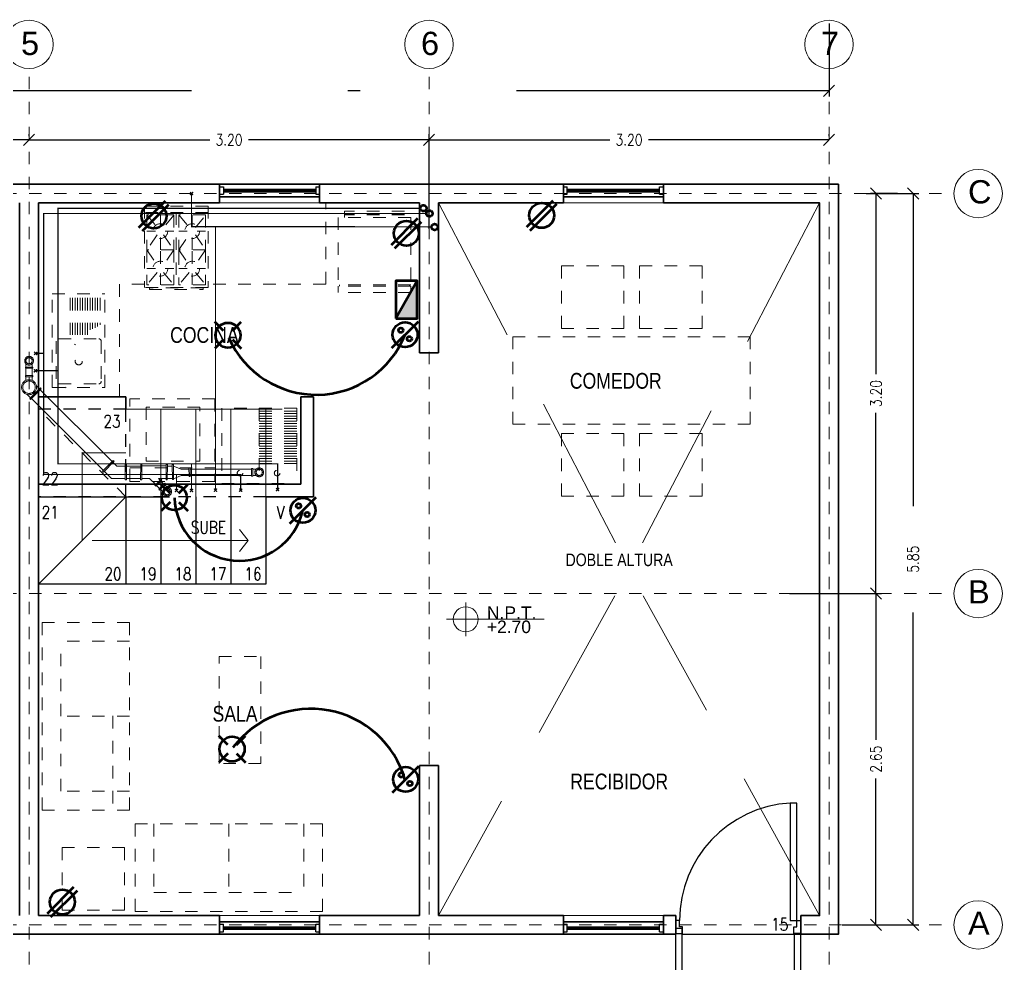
# Model space of a CAD drawing. Header units: metres. Extents: x -255 to -21, y -382 to -241.
# Drawn here: x -163.85 to -155.98, y -362.2 to -354.65 of the extents above; entities that cross this region are included whole.
import ezdxf
from ezdxf.enums import TextEntityAlignment as Align

# ---------------------------------------------------------------- set-up
doc = ezdxf.new("R2010")
doc.units = ezdxf.units.M
doc.header["$LTSCALE"] = 5
doc.header["$MEASUREMENT"] = 0
for name, pattern in [('CENTER2', [1.125, 0.75, -0.125, 0.125, -0.125]), ('DASHDOT', [1, 0.5, -0.25, 0, -0.25]), ('HIDDEN', [0.375, 0.25, -0.125])]:
    doc.linetypes.add(name, pattern=pattern)
doc.layers.get('0').update_dxf_attribs({"color": 30})
for name, color, linetype, lineweight in [('A-ANNO-DIMS', 3, 'Continuous', 18), ('A-ANNO-SYMB', 3, 'Continuous', 18), ('A-ANNO-TEXT', 3, 'Continuous', 18), ('A-DOOR-FULL', 4, 'Continuous', 25), ('A-EQPM-FIXD', 1, 'Continuous', 50), ('A-FLOR-LEVL', 7, 'Continuous', 35), ('A-FLOR-OVHD', 3, 'HIDDEN', 18), ('A-FLOR-STRS', 4, 'Continuous', 25), ('A-FURN', 8, 'Continuous', 18), ('A-GLAZ-FULL', 4, 'Continuous', 25), ('A-WALL-FULL', 7, 'Continuous', 35), ('A-WALL-FULL-EXTR', 7, 'Continuous', 35), ('A-WALL-FULL-INTR', 7, 'Continuous', 35)]:
    doc.layers.add(name, color=color, linetype=linetype, lineweight=lineweight)
doc.styles.add('E-ARIAL', font='arial.ttf')
doc.styles.add('E-ROMANS', font='romans.shx', dxfattribs={"width": 0.8})
doc.styles.get("Standard").update_dxf_attribs({"font": 'arial.ttf'})
doc.dimstyles.new('E-0050_TICK_18', dxfattribs={"dimscale": 0.001, "dimtxt": 90, "dimasz": 90, "dimexe": 45, "dimexo": 30, "dimgap": 45, "dimtad": 0, "dimzin": 0, "dimdsep": 46, "dimtxsty": 'E-ROMANS', "dimblk": 'OBLIQUE', "dimcen": 45, "dimclrd": 256, "dimclre": 256, "dimclrt": 256, "dimadec": 0, "dimazin": 0, "dimtfac": 1, "dimtmove": 1, "dimatfit": 3, "dimldrblk": 'OPEN90', "dimfxl": 1, "dimtfill": 1, "dimtolj": 1, "dimtzin": 0, "dimarcsym": 0})

# ---------------------------------------------------------------- blocks, each defined once
blk = doc.blocks.new('TAG-LEVEL-PL')
for p, q in [((0, -0.1359), (0, 0.1359)), ((-0.1545, 0), (0.6266, 0))]:
    blk.add_line(p, q)
blk.add_circle((0, 0), 0.1)
at = {"style": 'E-ARIAL'}
blk.add_attdef('REF', text='', height=0.1, dxfattribs=at).set_placement((0.1697, -0.0271), align=Align.BOTTOM_LEFT)
blk.add_attdef('NIVEL', text='', height=0.1, dxfattribs=at).set_placement((0.1688, -0.01), align=Align.TOP_LEFT)
blk = doc.blocks.new('DOOR-80')
for points in [[(-0.07, 0.89), (-0.07, 0.09), (-0.025, 0.09), (-0.025, 0.89), (-0.07, 0.89)], [(-0.825, 0.09), (-0.85, 0.09), (-0.85, 0), (-0.805, 0), (-0.805, 0.045), (-0.825, 0.045), (-0.825, 0.09)], [(-0.025, 0.09), (0, 0.09), (0, 0), (-0.045, 0), (-0.045, 0.045), (-0.025, 0.045), (-0.025, 0.09)]]:
    blk.add_lwpolyline(points)
at = {"linetype": 'HIDDEN'}
blk.add_arc((-0.0227, 0.0891), 0.8023, 93.38109, 179.93414, dxfattribs=at)
blk = doc.blocks.new('_Oblique')
at = {"color": 0, "linetype": 'ByBlock', "lineweight": -2}
blk.add_line((-0.5, -0.5), (0.5, 0.5), dxfattribs=at)
blk = doc.blocks.new('*D197')
at = {"layer": 'A-ANNO-DIMS', "linetype": 'DASHDOT', "lineweight": -2, "transparency": 16777216}
for p, q in [((-157.6863, -359.2386), (-156.9499, -359.2386)), ((-156.9949, -359.2386), (-156.9949, -360.4089)), ((-156.9949, -361.8886), (-156.9949, -360.7183)), ((-157.2656, -361.8886), (-156.9499, -361.8886))]:
    blk.add_line(p, q, dxfattribs=at)
at = {"layer": 'A-ANNO-DIMS', "linetype": 'DASHDOT', "lineweight": -2, "transparency": 16777216, "xscale": 0.09, "yscale": 0.09, "zscale": 0.09}
for p, rotation in [((-156.9949, -359.2386), 90), ((-156.9949, -361.8886), 270)]:
    blk.add_blockref('_Oblique', p, dxfattribs=dict(at, rotation=rotation))
at = {"layer": 'A-ANNO-DIMS', "linetype": 'DASHDOT', "transparency": 16777216, "insert": (-156.9949, -360.5636), "char_height": 0.09, "attachment_point": 5, "rotation": 90, "style": 'E-ROMANS', "bg_fill": 3, "box_fill_scale": 1.25, "bg_fill_color": 256, "bg_fill_true_color": 13158600, "bg_fill_transparency": 0}
blk.add_mtext('\\A1;2.65', dxfattribs=at)
blk = doc.blocks.new('_Open90')
at = {"color": 0, "linetype": 'ByBlock', "lineweight": -2}
for p, q in [((0, 0), (-1, 0)), ((-0.5, 0.5), (0, 0)), ((0, 0), (-0.5, -0.5))]:
    blk.add_line(p, q, dxfattribs=at)
blk = doc.blocks.new('*D77')
at = {"layer": 'A-ANNO-DIMS', "linetype": 'DASHDOT', "lineweight": -2, "transparency": 16777216}
for p, q in [((-160.5706, -356.3203), (-160.5706, -355.5639)), ((-157.3706, -355.5789), (-157.3706, -355.5639)), ((-160.5706, -355.6089), (-159.1253, -355.6089)), ((-157.3706, -355.6089), (-158.8159, -355.6089))]:
    blk.add_line(p, q, dxfattribs=at)
at = {"layer": 'A-ANNO-DIMS', "linetype": 'DASHDOT', "lineweight": -2, "transparency": 16777216, "xscale": 0.09, "yscale": 0.09, "zscale": 0.09, "rotation": 180}
blk.add_blockref('_Oblique', (-160.5706, -355.6089), dxfattribs=at)
at = {"layer": 'A-ANNO-DIMS', "linetype": 'DASHDOT', "lineweight": -2, "transparency": 16777216, "xscale": 0.09, "yscale": 0.09, "zscale": 0.09}
blk.add_blockref('_Oblique', (-157.3706, -355.6089), dxfattribs=at)
at = {"layer": 'A-ANNO-DIMS', "linetype": 'DASHDOT', "transparency": 16777216, "insert": (-158.9706, -355.6089), "char_height": 0.09, "attachment_point": 5, "style": 'E-ROMANS', "bg_fill": 3, "box_fill_scale": 1.25, "bg_fill_color": 256, "bg_fill_true_color": 13158600, "bg_fill_transparency": 0}
blk.add_mtext('\\A1;3.20', dxfattribs=at)
blk = doc.blocks.new('*D78')
at = {"layer": 'A-ANNO-DIMS', "linetype": 'DASHDOT', "lineweight": -2, "transparency": 16777216}
for p, q in [((-166.9706, -356.3203), (-166.9706, -355.5639)), ((-163.7706, -355.5789), (-163.7706, -355.5639)), ((-166.9706, -355.6089), (-165.5253, -355.6089)), ((-163.7706, -355.6089), (-165.2159, -355.6089))]:
    blk.add_line(p, q, dxfattribs=at)
at = {"layer": 'A-ANNO-DIMS', "linetype": 'DASHDOT', "lineweight": -2, "transparency": 16777216, "xscale": 0.09, "yscale": 0.09, "zscale": 0.09, "rotation": 180}
blk.add_blockref('_Oblique', (-166.9706, -355.6089), dxfattribs=at)
at = {"layer": 'A-ANNO-DIMS', "linetype": 'DASHDOT', "lineweight": -2, "transparency": 16777216, "xscale": 0.09, "yscale": 0.09, "zscale": 0.09}
blk.add_blockref('_Oblique', (-163.7706, -355.6089), dxfattribs=at)
at = {"layer": 'A-ANNO-DIMS', "linetype": 'DASHDOT', "transparency": 16777216, "insert": (-165.3706, -355.6089), "char_height": 0.09, "attachment_point": 5, "style": 'E-ROMANS', "bg_fill": 3, "box_fill_scale": 1.25, "bg_fill_color": 256, "bg_fill_true_color": 13158600, "bg_fill_transparency": 0}
blk.add_mtext('\\A1;3.20', dxfattribs=at)
blk = doc.blocks.new('*D117')
at = {"layer": 'A-ANNO-DIMS', "linetype": 'DASHDOT', "lineweight": -2, "transparency": 16777216}
for p, q in [((-157.073, -356.0386), (-156.653, -356.0386)), ((-156.698, -356.0386), (-156.698, -358.8089)), ((-156.698, -361.8886), (-156.698, -359.1183)), ((-157.073, -361.8886), (-156.653, -361.8886))]:
    blk.add_line(p, q, dxfattribs=at)
at = {"layer": 'A-ANNO-DIMS', "linetype": 'DASHDOT', "lineweight": -2, "transparency": 16777216, "xscale": 0.09, "yscale": 0.09, "zscale": 0.09}
for p, rotation in [((-156.698, -356.0386), 90), ((-156.698, -361.8886), 270)]:
    blk.add_blockref('_Oblique', p, dxfattribs=dict(at, rotation=rotation))
at = {"layer": 'A-ANNO-DIMS', "linetype": 'DASHDOT', "transparency": 16777216, "insert": (-156.698, -358.9636), "char_height": 0.09, "attachment_point": 5, "rotation": 90, "style": 'E-ROMANS', "bg_fill": 3, "box_fill_scale": 1.25, "bg_fill_color": 256, "bg_fill_true_color": 13158600, "bg_fill_transparency": 0}
blk.add_mtext('\\A1;5.85', dxfattribs=at)
blk = doc.blocks.new('*D118')
at = {"layer": 'A-ANNO-DIMS', "lineweight": -2, "transparency": 16777216}
for p, q in [((-156.8213, -356.0386), (-157.0399, -356.0386)), ((-156.9949, -356.0386), (-156.9949, -357.4839)), ((-156.9949, -359.2386), (-156.9949, -357.7933)), ((-157.6863, -359.2386), (-156.9499, -359.2386))]:
    blk.add_line(p, q, dxfattribs=at)
at = {"layer": 'A-ANNO-DIMS', "lineweight": -2, "transparency": 16777216, "xscale": 0.09, "yscale": 0.09, "zscale": 0.09}
for p, rotation in [((-156.9949, -356.0386), 90), ((-156.9949, -359.2386), 270)]:
    blk.add_blockref('_Oblique', p, dxfattribs=dict(at, rotation=rotation))
at = {"layer": 'A-ANNO-DIMS', "transparency": 16777216, "insert": (-156.9949, -357.6386), "char_height": 0.09, "attachment_point": 5, "rotation": 90, "style": 'E-ROMANS', "bg_fill": 3, "box_fill_scale": 1.25, "bg_fill_color": 256, "bg_fill_true_color": 13158600, "bg_fill_transparency": 0}
blk.add_mtext('\\A1;3.20', dxfattribs=at)
blk = doc.blocks.new('*D119')
at = {"layer": 'A-ANNO-DIMS', "linetype": 'DASHDOT', "lineweight": -2, "transparency": 16777216}
for p, q in [((-176.5706, -354.6774), (-176.5706, -355.2608)), ((-157.3706, -354.6774), (-157.3706, -355.2608)), ((-176.5706, -355.2158), (-167.1545, -355.2158)), ((-157.3706, -355.2158), (-166.7868, -355.2158))]:
    blk.add_line(p, q, dxfattribs=at)
at = {"layer": 'A-ANNO-DIMS', "linetype": 'DASHDOT', "lineweight": -2, "transparency": 16777216, "xscale": 0.09, "yscale": 0.09, "zscale": 0.09, "rotation": 180}
blk.add_blockref('_Oblique', (-176.5706, -355.2158), dxfattribs=at)
at = {"layer": 'A-ANNO-DIMS', "linetype": 'DASHDOT', "lineweight": -2, "transparency": 16777216, "xscale": 0.09, "yscale": 0.09, "zscale": 0.09}
blk.add_blockref('_Oblique', (-157.3706, -355.2158), dxfattribs=at)
at = {"layer": 'A-ANNO-DIMS', "linetype": 'DASHDOT', "transparency": 16777216, "insert": (-166.9706, -355.2158), "char_height": 0.09, "attachment_point": 5, "style": 'E-ROMANS', "bg_fill": 3, "box_fill_scale": 1.25, "bg_fill_color": 256, "bg_fill_true_color": 13158600, "bg_fill_transparency": 0}
blk.add_mtext('\\A1;19.20', dxfattribs=at)
blk = doc.blocks.new('*D120')
at = {"layer": 'A-ANNO-DIMS', "lineweight": -2, "transparency": 16777216}
for p, q in [((-160.5706, -355.5789), (-160.5706, -355.5639)), ((-157.3706, -355.5789), (-157.3706, -355.5639)), ((-160.5706, -355.6089), (-159.1253, -355.6089)), ((-157.3706, -355.6089), (-158.8159, -355.6089))]:
    blk.add_line(p, q, dxfattribs=at)
at = {"layer": 'A-ANNO-DIMS', "lineweight": -2, "transparency": 16777216, "xscale": 0.09, "yscale": 0.09, "zscale": 0.09, "rotation": 180}
blk.add_blockref('_Oblique', (-160.5706, -355.6089), dxfattribs=at)
at = {"layer": 'A-ANNO-DIMS', "lineweight": -2, "transparency": 16777216, "xscale": 0.09, "yscale": 0.09, "zscale": 0.09}
blk.add_blockref('_Oblique', (-157.3706, -355.6089), dxfattribs=at)
at = {"layer": 'A-ANNO-DIMS', "transparency": 16777216, "insert": (-158.9706, -355.6089), "char_height": 0.09, "attachment_point": 5, "style": 'E-ROMANS', "bg_fill": 3, "box_fill_scale": 1.25, "bg_fill_color": 256, "bg_fill_true_color": 13158600, "bg_fill_transparency": 0}
blk.add_mtext('\\A1;3.20', dxfattribs=at)
blk = doc.blocks.new('*D121')
at = {"layer": 'A-ANNO-DIMS', "linetype": 'DASHDOT', "lineweight": -2, "transparency": 16777216}
for p, q in [((-163.7706, -355.5789), (-163.7706, -355.5639)), ((-160.5706, -355.5789), (-160.5706, -355.5639)), ((-163.7706, -355.6089), (-162.3253, -355.6089)), ((-160.5706, -355.6089), (-162.0159, -355.6089))]:
    blk.add_line(p, q, dxfattribs=at)
at = {"layer": 'A-ANNO-DIMS', "linetype": 'DASHDOT', "lineweight": -2, "transparency": 16777216, "xscale": 0.09, "yscale": 0.09, "zscale": 0.09, "rotation": 180}
blk.add_blockref('_Oblique', (-163.7706, -355.6089), dxfattribs=at)
at = {"layer": 'A-ANNO-DIMS', "linetype": 'DASHDOT', "lineweight": -2, "transparency": 16777216, "xscale": 0.09, "yscale": 0.09, "zscale": 0.09}
blk.add_blockref('_Oblique', (-160.5706, -355.6089), dxfattribs=at)
at = {"layer": 'A-ANNO-DIMS', "linetype": 'DASHDOT', "transparency": 16777216, "insert": (-162.1706, -355.6089), "char_height": 0.09, "attachment_point": 5, "style": 'E-ROMANS', "bg_fill": 3, "box_fill_scale": 1.25, "bg_fill_color": 256, "bg_fill_true_color": 13158600, "bg_fill_transparency": 0}
blk.add_mtext('\\A1;3.20', dxfattribs=at)
blk = doc.blocks.new('*D122')
at = {"layer": 'A-ANNO-DIMS', "lineweight": -2, "transparency": 16777216}
for p, q in [((-166.9706, -355.5789), (-166.9706, -355.5639)), ((-163.7706, -355.5789), (-163.7706, -355.5639)), ((-166.9706, -355.6089), (-165.5253, -355.6089)), ((-163.7706, -355.6089), (-165.2159, -355.6089))]:
    blk.add_line(p, q, dxfattribs=at)
at = {"layer": 'A-ANNO-DIMS', "lineweight": -2, "transparency": 16777216, "xscale": 0.09, "yscale": 0.09, "zscale": 0.09, "rotation": 180}
blk.add_blockref('_Oblique', (-166.9706, -355.6089), dxfattribs=at)
at = {"layer": 'A-ANNO-DIMS', "lineweight": -2, "transparency": 16777216, "xscale": 0.09, "yscale": 0.09, "zscale": 0.09}
blk.add_blockref('_Oblique', (-163.7706, -355.6089), dxfattribs=at)
at = {"layer": 'A-ANNO-DIMS', "transparency": 16777216, "insert": (-165.3706, -355.6089), "char_height": 0.09, "attachment_point": 5, "style": 'E-ROMANS', "bg_fill": 3, "box_fill_scale": 1.25, "bg_fill_color": 256, "bg_fill_true_color": 13158600, "bg_fill_transparency": 0}
blk.add_mtext('\\A1;3.20', dxfattribs=at)

msp = doc.modelspace()

# ---------------------------------------------------------------- hatches: boundary and pattern name
at = {"layer": 'A-EQPM-FIXD'}
msp.add_hatch(color=256, dxfattribs=at).paths.add_polyline_path([(-160.8355, -357.0392), (-160.6664, -357.0392), (-160.6664, -356.7355)])

# ---------------------------------------------------------------- linework, layer by layer
at = {"layer": 'A-ANNO-DIMS'}
for centre in [(-163.7706, -354.8451), (-160.5706, -354.8451), (-157.3706, -354.8451), (-156.1774, -356.0386), (-156.1774, -359.2386), (-156.1774, -361.8886)]:
    msp.add_circle(centre, 0.1935, dxfattribs=at)
at = {"layer": 'A-EQPM-FIXD'}
for p, q in [((-162.8916, -356.3094), (-162.6794, -356.0972)), ((-162.8633, -356.3376), (-162.6512, -356.1255)), ((-159.789, -356.3057), (-159.5769, -356.0935)), ((-159.7608, -356.3339), (-159.5486, -356.1218)), ((-160.8718, -356.448), (-160.6597, -356.2359)), ((-160.6664, -356.7355), (-160.8355, -357.0392)), ((-162.2145, -357.1364), (-162.2852, -357.0657)), ((-162.1438, -357.1364), (-162.0731, -357.0657)), ((-160.8676, -357.2735), (-160.6555, -357.0614)), ((-162.2145, -357.2071), (-162.2852, -357.2778)), ((-162.1438, -357.2071), (-162.073, -357.2778)), ((-162.6428, -358.4357), (-162.7135, -358.365)), ((-162.5721, -358.4357), (-162.5014, -358.365)), ((-161.6853, -358.679), (-161.4731, -358.4669)), ((-162.6428, -358.5064), (-162.7135, -358.5771)), ((-162.5721, -358.5064), (-162.5014, -358.5771)), ((-162.1813, -360.4471), (-162.252, -360.3764)), ((-162.1106, -360.4471), (-162.0399, -360.3764)), ((-162.1813, -360.5178), (-162.252, -360.5885)), ((-162.1106, -360.5178), (-162.0398, -360.5885)), ((-160.8637, -360.8307), (-160.6516, -360.6185)), ((-163.6237, -361.7966), (-163.4116, -361.5845)), ((-163.5954, -361.8249), (-163.3833, -361.6127))]:
    msp.add_line(p, q, dxfattribs=at)
at = {"layer": 'A-EQPM-FIXD', "linetype": 'DASHDOT', "const_width": 0.01}
for points in [[(-162.458, -356.0267), (-162.483, -356.0509)], [(-162.4826, -356.0263), (-162.4584, -356.0513)], [(-160.5501, -356.305), (-162.4707, -356.3028), (-162.4707, -356.0386)], [(-160.5917, -356.1979), (-163.6529, -356.1979), (-163.6529, -358.2855), (-162.0772, -358.2855), (-162.0772, -358.411)], [(-160.6401, -356.156), (-163.5398, -356.156), (-163.5398, -358.2003), (-161.7824, -358.2003), (-161.7824, -358.4066)], [(-162.2786, -356.3028), (-162.2786, -358.4144)], [(-163.6513, -357.3173), (-163.7178, -357.3173)], [(-163.7178, -357.4542), (-163.5378, -357.4542)], [(-162.4711, -358.4138), (-162.4711, -358.2003)], [(-162.5906, -358.4138), (-162.5906, -358.2855)], [(-162.4586, -358.4017), (-162.4836, -358.4259)], [(-162.4832, -358.4013), (-162.459, -358.4263)], [(-162.2659, -358.3989), (-162.291, -358.4231)], [(-162.2905, -358.3985), (-162.2664, -358.4235)], [(-161.7699, -358.3945), (-161.7949, -358.4187)], [(-161.7945, -358.3941), (-161.7703, -358.4191)]]:
    msp.add_lwpolyline(points, dxfattribs=at)
at = {"layer": 'A-EQPM-FIXD'}
msp.add_lwpolyline([(-160.8355, -357.0392), (-160.6664, -357.0392), (-160.6664, -356.7355), (-160.8355, -356.7355)], close=True, dxfattribs=at)
at = {"layer": 'A-EQPM-FIXD', "const_width": 0.01}
for points in [[(-163.7053, -357.3053), (-163.7303, -357.3294)], [(-163.7299, -357.3048), (-163.7057, -357.3299)], [(-163.7071, -357.4439), (-163.7322, -357.4681)], [(-163.7317, -357.4435), (-163.7076, -357.4685)], [(-162.5781, -358.4017), (-162.6031, -358.4259)], [(-162.6027, -358.4013), (-162.5785, -358.4263)], [(-162.0647, -358.3989), (-162.0897, -358.4231)], [(-162.0893, -358.3985), (-162.0651, -358.4235)]]:
    msp.add_lwpolyline(points, dxfattribs=at)
at = {"layer": 'A-EQPM-FIXD'}
for centre, radius in [((-162.7714, -356.2174), 0.1), ((-159.6688, -356.2137), 0.1), ((-162.1791, -357.1717), 0.1), ((-160.7616, -357.1675), 0.1), ((-160.7962, -357.1316), 0.0185), ((-160.7275, -357.2002), 0.0185), ((-162.6075, -358.471), 0.1), ((-161.5792, -358.573), 0.1), ((-161.6138, -358.5371), 0.0185), ((-161.5452, -358.6057), 0.0185), ((-162.1459, -360.4824), 0.1), ((-160.7577, -360.7246), 0.1), ((-160.7923, -360.6887), 0.0185), ((-160.7237, -360.7573), 0.0185), ((-163.5035, -361.7047), 0.1)]:
    msp.add_circle(centre, radius, dxfattribs=at)
at = {"layer": 'A-EQPM-FIXD', "linetype": 'DASHDOT'}
for centre in [(-160.6156, -356.156), (-160.5671, -356.1979), (-160.5256, -356.3063)]:
    msp.add_circle(centre, 0.0245, dxfattribs=at)
for centre, radius, start, end in [((-161.4722, -356.8825), 0.7653, 203.86881, 338.2127), ((-162.0867, -358.4548), 0.5211, 181.79114, 346.88792), ((-161.5153, -360.9428), 0.7835, 16.15734, 142.75054)]:
    msp.add_arc(centre, radius, start, end, dxfattribs=at)
at = {"layer": 'A-FLOR-LEVL'}
for p, q in [((-161.4456, -355.9636), (-162.2456, -355.9636)), ((-159.4956, -355.9636), (-159.4956, -356.0636)), ((-159.4956, -355.9636), (-158.6956, -355.9636)), ((-161.4456, -356.0636), (-162.2456, -356.0636)), ((-159.4956, -356.0636), (-158.6956, -356.0636)), ((-161.4456, -361.8636), (-162.2456, -361.8636)), ((-159.4956, -361.8636), (-158.6956, -361.8636)), ((-159.4956, -361.8636), (-159.4956, -361.9636)), ((-161.4456, -361.9636), (-162.2456, -361.9636)), ((-159.4956, -361.9636), (-158.6956, -361.9636))]:
    msp.add_line(p, q, dxfattribs=at)
at = {"layer": 'A-FLOR-OVHD'}
for p, q in [((-162.2456, -356.1136), (-161.4456, -356.1136)), ((-159.4956, -356.1136), (-158.6956, -356.1136)), ((-162.9956, -357.7636), (-161.5956, -357.7636)), ((-162.7156, -358.4636), (-162.7156, -357.7636)), ((-162.4356, -358.4636), (-162.4356, -357.7636)), ((-162.1556, -358.4636), (-162.1556, -357.7636)), ((-161.8756, -358.4636), (-161.8756, -357.7636)), ((-163.3456, -358.1136), (-162.9956, -358.1136)), ((-163.3456, -358.8136), (-163.3456, -358.1136)), ((-162.0165, -358.8136), (-162.0865, -358.7261)), ((-162.0165, -358.8136), (-163.3456, -358.8136)), ((-162.0165, -358.8136), (-162.0865, -358.9011)), ((-159.0841, -359.2562), (-160.4956, -361.8136)), ((-162.2456, -361.8136), (-161.4456, -361.8136)), ((-159.4956, -361.8136), (-158.6956, -361.8136))]:
    msp.add_line(p, q, dxfattribs=at)
at = {"layer": 'A-FLOR-STRS', "linetype": 'HIDDEN', "ltscale": 0.001}
for p, q in [((-162.9956, -358.4636), (-163.6956, -357.7636)), ((-162.9956, -357.7636), (-163.6956, -357.7636)), ((-162.9956, -358.4636), (-162.9956, -357.7636)), ((-161.8756, -358.4636), (-163.6956, -358.4636))]:
    msp.add_line(p, q, dxfattribs=at)
at = {"layer": 'A-FLOR-STRS', "linetype": 'DASHDOT', "ltscale": 15}
msp.add_line((-162.9956, -358.4636), (-163.6956, -359.1636), dxfattribs=at)
at = {"layer": 'A-FLOR-STRS'}
for p, q in [((-163.6956, -358.4636), (-162.6471, -358.4636)), ((-162.9956, -358.4636), (-162.9956, -359.1636)), ((-162.7156, -358.4636), (-162.7156, -359.1636)), ((-162.4356, -358.4636), (-162.4356, -359.1636)), ((-162.1556, -358.4636), (-162.1556, -359.1636)), ((-161.8756, -358.4636), (-161.8756, -359.1636)), ((-161.8756, -359.1636), (-163.6956, -359.1636)), ((-158.5956, -361.9136), (-158.5456, -361.9136)), ((-158.5956, -366.7236), (-158.5956, -361.9136)), ((-158.5456, -366.7236), (-158.5456, -361.9136))]:
    msp.add_line(p, q, dxfattribs=at)
at = {"layer": 'A-FURN', "linetype": 'HIDDEN', "ltscale": 0.001}
for p, q in [((-161.3963, -356.7636), (-161.3963, -356.1136)), ((-162.3375, -356.1389), (-162.8475, -356.1389)), ((-162.8475, -356.1389), (-162.8475, -356.7889)), ((-162.3375, -356.1889), (-162.8475, -356.1889)), ((-162.8275, -356.2089), (-162.8275, -356.4889)), ((-162.6125, -356.2089), (-162.8275, -356.2089)), ((-162.8275, -356.2089), (-162.7455, -356.3089)), ((-162.72, -356.2996), (-162.72, -356.2089)), ((-162.6125, -356.2125), (-162.6945, -356.3089)), ((-162.6125, -356.2089), (-162.6125, -356.4889)), ((-162.5925, -356.1889), (-162.5925, -356.7889)), ((-162.3575, -356.2089), (-162.5725, -356.2089)), ((-162.5725, -356.2089), (-162.5725, -356.5125)), ((-162.5725, -356.2089), (-162.4905, -356.3089)), ((-162.465, -356.2996), (-162.465, -356.2089)), ((-162.4395, -356.3089), (-162.3575, -356.2089)), ((-162.3575, -356.2089), (-162.3575, -356.4889)), ((-162.3375, -356.1389), (-162.3375, -356.7889)), ((-161.2473, -356.1795), (-161.2473, -356.2295)), ((-160.7673, -356.1795), (-161.2473, -356.1795)), ((-160.7673, -356.1995), (-161.2473, -356.1995)), ((-160.7673, -356.2095), (-161.2473, -356.2095)), ((-160.7173, -356.2295), (-161.2973, -356.2295)), ((-161.2973, -356.2295), (-161.2973, -356.7695)), ((-160.7173, -356.2295), (-160.7173, -356.7695)), ((-162.8275, -356.3389), (-162.7594, -356.3389)), ((-162.7455, -356.3689), (-162.8275, -356.4889)), ((-162.6945, -356.3689), (-162.6125, -356.4889)), ((-162.6806, -356.3389), (-162.6125, -356.3389)), ((-162.5725, -356.3389), (-162.5044, -356.3389)), ((-162.5725, -356.4889), (-162.4905, -356.3689)), ((-162.4395, -356.3689), (-162.3575, -356.4889)), ((-162.4256, -356.3389), (-162.3575, -356.3389)), ((-162.72, -356.4889), (-162.72, -356.3783)), ((-162.465, -356.4889), (-162.465, -356.3783)), ((-162.6125, -356.4889), (-162.8275, -356.4889)), ((-162.8275, -356.4889), (-162.8275, -356.7689)), ((-162.8275, -356.4889), (-162.7455, -356.6089)), ((-162.72, -356.5996), (-162.72, -356.4889)), ((-162.6125, -356.4889), (-162.6945, -356.6089)), ((-162.6125, -356.4889), (-162.6125, -356.7689)), ((-162.3575, -356.4889), (-162.5725, -356.4889)), ((-162.5725, -356.4889), (-162.4905, -356.6089)), ((-162.5725, -356.5089), (-162.5725, -356.7689)), ((-162.465, -356.5996), (-162.465, -356.4889)), ((-162.3575, -356.4889), (-162.4395, -356.6089)), ((-162.3575, -356.4889), (-162.3575, -356.7689)), ((-162.8275, -356.6389), (-162.7594, -356.6389)), ((-162.7455, -356.6689), (-162.8275, -356.7689)), ((-162.72, -356.7689), (-162.72, -356.6783)), ((-162.6945, -356.6689), (-162.6125, -356.7689)), ((-162.6806, -356.6389), (-162.6125, -356.6389)), ((-162.5725, -356.6389), (-162.5044, -356.6389)), ((-162.4905, -356.6689), (-162.5725, -356.7689)), ((-162.465, -356.7689), (-162.465, -356.6783)), ((-162.4395, -356.6689), (-162.3575, -356.7689)), ((-162.4256, -356.6389), (-162.3575, -356.6389)), ((-159.0108, -356.6167), (-159.5108, -356.6167)), ((-159.5108, -356.6167), (-159.5108, -357.1167)), ((-159.0108, -357.1167), (-159.0108, -356.6167)), ((-158.8866, -356.6167), (-158.8866, -357.1167)), ((-158.3866, -356.6167), (-158.8866, -356.6167)), ((-158.3866, -357.1167), (-158.3866, -356.6167)), ((-162.8475, -356.7636), (-163.0456, -356.7636)), ((-163.0456, -357.6636), (-163.0456, -356.7636)), ((-161.3963, -356.7636), (-162.3375, -356.7636)), ((-163.5843, -356.8395), (-163.1643, -356.8395)), ((-163.5843, -357.5895), (-163.5843, -356.8395)), ((-163.1643, -357.5895), (-163.1643, -356.8395)), ((-162.3375, -356.7889), (-162.8475, -356.7889)), ((-162.6125, -356.7689), (-162.8275, -356.7689)), ((-162.3575, -356.7689), (-162.5725, -356.7689)), ((-160.7173, -356.7695), (-161.2973, -356.7695)), ((-161.2973, -356.7795), (-161.2973, -356.8295)), ((-160.7173, -356.7795), (-161.2973, -356.7795)), ((-160.7173, -356.8295), (-161.2973, -356.8295)), ((-161.2873, -356.7695), (-161.2873, -356.7795)), ((-160.7273, -356.7695), (-160.7273, -356.7795)), ((-160.7173, -356.7795), (-160.7173, -356.8295)), ((-163.4415, -356.8734), (-163.4415, -357.1692)), ((-163.4215, -356.8734), (-163.4215, -357.1692)), ((-163.4015, -356.8734), (-163.4015, -357.1692)), ((-163.3815, -356.8734), (-163.3815, -357.1692)), ((-163.3615, -356.8734), (-163.3615, -357.1692)), ((-163.3415, -356.8734), (-163.3415, -357.1692)), ((-163.3215, -356.8734), (-163.3215, -357.1692)), ((-163.3015, -356.8734), (-163.3015, -357.1692)), ((-163.2815, -356.8734), (-163.2815, -357.1295)), ((-163.2615, -356.8734), (-163.2615, -357.1218)), ((-163.2415, -356.8734), (-163.2415, -357.1123)), ((-163.2215, -356.8734), (-163.2215, -357.1009)), ((-163.2015, -356.8734), (-163.2015, -357.0875)), ((-159.5108, -357.1167), (-159.0108, -357.1167)), ((-158.8866, -357.1167), (-158.3866, -357.1167)), ((-163.5529, -357.2204), (-163.5529, -357.5404)), ((-163.5329, -357.2004), (-163.2129, -357.2004)), ((-163.1929, -357.2204), (-163.1929, -357.5404)), ((-159.9007, -357.1842), (-159.9007, -357.8842)), ((-158.0007, -357.1842), (-159.9007, -357.1842)), ((-158.0007, -357.8842), (-158.0007, -357.1842)), ((-163.5843, -357.5895), (-163.1643, -357.5895)), ((-163.5329, -357.5604), (-163.2129, -357.5604)), ((-162.9646, -358.3413), (-162.9646, -357.6813)), ((-162.2846, -357.6813), (-162.9646, -357.6813)), ((-162.2846, -357.6813), (-162.2846, -358.3427)), ((-161.6287, -357.7564), (-162.2287, -357.7564)), ((-162.2287, -357.7564), (-162.2287, -358.3564)), ((-161.9287, -357.7564), (-161.9287, -358.3564)), ((-161.9287, -357.7787), (-161.6287, -357.7787)), ((-161.6287, -357.7564), (-161.6287, -358.3564)), ((-161.9287, -357.7987), (-161.6287, -357.7987)), ((-161.9287, -357.8187), (-161.6287, -357.8187)), ((-161.9287, -357.8387), (-161.6287, -357.8387)), ((-161.9287, -357.8587), (-161.6287, -357.8587)), ((-161.9287, -357.8787), (-161.6287, -357.8787)), ((-161.9287, -357.8987), (-161.6287, -357.8987)), ((-161.9287, -357.9187), (-161.6256, -357.9187)), ((-161.9287, -357.9387), (-161.6287, -357.9387)), ((-159.9007, -357.8842), (-158.0007, -357.8842)), ((-161.9287, -357.9587), (-161.6287, -357.9587)), ((-161.9287, -357.9787), (-161.6287, -357.9787)), ((-161.9287, -357.9987), (-161.6287, -357.9987)), ((-161.9287, -358.0187), (-161.6287, -358.0187)), ((-159.5108, -357.9581), (-159.0108, -357.9581)), ((-159.5108, -358.4581), (-159.5108, -357.9581)), ((-159.0108, -357.9581), (-159.0108, -358.4581)), ((-158.8866, -358.4581), (-158.8866, -357.9581)), ((-158.8866, -357.9581), (-158.3866, -357.9581)), ((-158.3866, -357.9581), (-158.3866, -358.4581)), ((-161.9287, -358.0387), (-161.6287, -358.0387)), ((-161.9287, -358.0587), (-161.6287, -358.0587)), ((-161.9287, -358.0787), (-161.6287, -358.0787)), ((-161.9287, -358.0987), (-161.6287, -358.0987)), ((-161.9287, -358.1187), (-161.6287, -358.1187)), ((-161.9287, -358.1387), (-161.6287, -358.1387)), ((-161.9287, -358.1587), (-161.6287, -358.1587)), ((-161.9287, -358.1787), (-161.6287, -358.1787)), ((-162.9646, -358.2327), (-162.2846, -358.2327)), ((-161.9287, -358.1987), (-161.6287, -358.1987)), ((-162.2846, -358.3427), (-162.9646, -358.3413)), ((-162.2287, -358.3564), (-161.6287, -358.3564)), ((-159.0108, -358.4581), (-159.5108, -358.4581)), ((-158.3866, -358.4581), (-158.8866, -358.4581)), ((-163.6668, -360.9696), (-163.6668, -359.4696)), ((-162.9668, -359.4696), (-163.6668, -359.4696)), ((-162.9668, -360.9696), (-162.9668, -359.4696)), ((-162.9668, -359.4696), (-162.9668, -360.9696)), ((-162.9668, -359.6196), (-163.5168, -359.6196)), ((-163.5168, -360.8196), (-163.5168, -359.6196)), ((-162.9668, -360.2196), (-163.5168, -360.2196)), ((-163.0989, -360.2174), (-163.0989, -360.9174)), ((-162.9668, -360.8196), (-163.5168, -360.8196)), ((-162.9668, -360.9696), (-163.6668, -360.9696)), ((-162.9221, -361.0802), (-161.4221, -361.0802)), ((-161.4221, -361.0802), (-162.9221, -361.0802)), ((-162.9221, -361.0802), (-162.9221, -361.7802)), ((-162.7721, -361.0802), (-162.7721, -361.6302)), ((-162.1721, -361.0802), (-162.1721, -361.6302)), ((-161.5721, -361.0802), (-161.5721, -361.6302)), ((-161.4221, -361.0802), (-161.4221, -361.7802)), ((-163.0061, -361.2699), (-163.5061, -361.2699)), ((-163.5061, -361.2699), (-163.5061, -361.7699)), ((-163.0061, -361.7699), (-163.0061, -361.2699)), ((-162.7721, -361.6302), (-161.5721, -361.6302)), ((-163.5061, -361.7699), (-163.0061, -361.7699)), ((-162.9221, -361.7802), (-161.4221, -361.7802))]:
    msp.add_line(p, q, dxfattribs=at)
at = {"layer": 'A-FURN', "linetype": 'DASHDOT'}
for p, q in [((-163.3991, -357.2494), (-163.4061, -357.2423)), ((-163.7999, -357.4362), (-163.7999, -357.4262)), ((-163.7999, -357.4262), (-163.7399, -357.4264)), ((-163.7399, -357.4364), (-163.7999, -357.4362)), ((-163.7952, -357.4362), (-163.7955, -357.5327)), ((-163.7951, -357.4008), (-163.7952, -357.4262)), ((-163.7452, -357.4364), (-163.7455, -357.5328)), ((-163.7451, -357.4001), (-163.7452, -357.4264)), ((-163.7399, -357.4264), (-163.7399, -357.4364)), ((-163.7999, -357.5032), (-163.7999, -357.4932)), ((-163.7999, -357.4932), (-163.7399, -357.4934)), ((-163.7399, -357.5034), (-163.7999, -357.5032)), ((-163.7399, -357.4934), (-163.7399, -357.5034)), ((-163.7649, -357.6785), (-163.6794, -357.5924)), ((-163.7578, -357.6856), (-163.6723, -357.5995)), ((-163.6877, -357.6009), (-163.7115, -357.5772)), ((-163.1055, -358.182), (-163.6807, -357.6079)), ((-163.6794, -357.5924), (-163.6723, -357.5995)), ((-163.4815, -357.5867), (-163.4744, -357.5938)), ((-163.7582, -357.6718), (-163.7843, -357.6457)), ((-163.7578, -357.6856), (-163.7649, -357.6785)), ((-163.176, -358.253), (-163.7511, -357.6789)), ((-163.1819, -358.2589), (-163.0964, -358.1729)), ((-163.1748, -358.266), (-163.0893, -358.1799)), ((-163.0964, -358.1729), (-163.0893, -358.1799)), ((-163.1748, -358.266), (-163.1819, -358.2589)), ((-163.1106, -358.3183), (-163.169, -358.2601)), ((-163.0693, -358.2183), (-163.0985, -358.1891)), ((-163.0011, -358.2183), (-163.0693, -358.2183)), ((-163.0011, -358.2064), (-162.9911, -358.2064)), ((-163.0011, -358.2064), (-163.0008, -358.3277)), ((-162.9911, -358.2064), (-162.9908, -358.3277)), ((-162.8774, -358.2183), (-162.9911, -358.2183)), ((-162.8774, -358.2069), (-162.8776, -358.3283)), ((-162.8674, -358.207), (-162.8774, -358.2069)), ((-162.8674, -358.207), (-162.8676, -358.3283)), ((-162.6741, -358.2176), (-162.8674, -358.2167)), ((-162.674, -358.2069), (-162.6743, -358.3283)), ((-162.664, -358.207), (-162.674, -358.2069)), ((-162.664, -358.207), (-162.6643, -358.3283)), ((-162.6242, -358.2183), (-162.664, -358.2183)), ((-162.6242, -358.2054), (-162.6142, -358.2054)), ((-162.6239, -358.3268), (-162.6242, -358.2054)), ((-162.6139, -358.3268), (-162.6142, -358.2054)), ((-162.6142, -358.2192), (-162.5525, -358.2439)), ((-162.4908, -358.2436), (-162.5525, -358.2439)), ((-162.4909, -358.2326), (-162.4809, -358.2326)), ((-162.4909, -358.2326), (-162.4905, -358.3026)), ((-162.4805, -358.3026), (-162.4809, -358.2326)), ((-161.9906, -358.2433), (-162.4808, -358.2433)), ((-161.9906, -358.2389), (-161.9806, -358.2389)), ((-161.9906, -358.2989), (-161.9906, -358.2389)), ((-161.9806, -358.2389), (-161.9806, -358.2989)), ((-161.9532, -358.2433), (-161.9806, -358.2433)), ((-163.0008, -358.3183), (-163.1106, -358.3183)), ((-162.9908, -358.3277), (-163.0008, -358.3277)), ((-162.8776, -358.3183), (-162.9908, -358.3183)), ((-162.8776, -358.3283), (-162.8676, -358.3283)), ((-162.8062, -358.317), (-162.8676, -358.3167)), ((-162.7571, -358.366), (-162.8062, -358.317)), ((-162.7642, -358.373), (-162.7144, -358.3238)), ((-162.7074, -358.3309), (-162.7571, -358.3801)), ((-162.7216, -358.3309), (-162.7352, -358.3173)), ((-162.6743, -358.3176), (-162.7352, -358.3173)), ((-162.6911, -358.362), (-162.7156, -358.339)), ((-162.7144, -358.3238), (-162.7074, -358.3309)), ((-162.6743, -358.3283), (-162.6643, -358.3283)), ((-162.6239, -358.3183), (-162.6643, -358.3183)), ((-162.6139, -358.3268), (-162.6239, -358.3268)), ((-162.6139, -358.3194), (-162.5523, -358.2939)), ((-162.4906, -358.2936), (-162.5523, -358.2939)), ((-162.4905, -358.3026), (-162.4805, -358.3026)), ((-161.9906, -358.2933), (-162.4806, -358.2933)), ((-161.9806, -358.2989), (-161.9906, -358.2989)), ((-161.9532, -358.2933), (-161.9806, -358.2933)), ((-162.7642, -358.373), (-162.7571, -358.3801)), ((-162.7262, -358.3971), (-162.75, -358.3731)), ((-162.6839, -358.3548), (-162.7334, -358.4043)), ((-162.7334, -358.4043), (-162.7263, -358.4114)), ((-162.7263, -358.4114), (-162.6769, -358.3619)), ((-162.6999, -358.4235), (-162.7192, -358.4043)), ((-162.6769, -358.3619), (-162.6839, -358.3548)), ((-162.6646, -358.3881), (-162.6838, -358.3689))]:
    msp.add_line(p, q, dxfattribs=at)
at = {"layer": 'A-FURN', "linetype": 'HIDDEN', "ltscale": 0.001}
for points in [[(-162.3765, -356.7924), (-162.8078, -356.7924), (-162.8078, -356.8053), (-162.3765, -356.8053)], [(-162.8339, -357.7481), (-162.8339, -358.1791), (-162.4033, -358.1791), (-162.4033, -357.7481)], [(-162.2499, -359.7408), (-161.9155, -359.7408), (-161.9155, -360.5981), (-162.2499, -360.5981)]]:
    msp.add_lwpolyline(points, close=True, dxfattribs=at)
for centre, radius in [((-162.72, -356.3389), 0.0594), ((-162.465, -356.3389), 0.0594), ((-162.72, -356.6389), 0.0594), ((-162.465, -356.6389), 0.0594), ((-163.3729, -357.3804), 0.0284), ((-162.0826, -358.2744), 0.0224), ((-161.7858, -358.2744), 0.0224)]:
    msp.add_circle(centre, radius, dxfattribs=at)
at = {"layer": 'A-FURN', "linetype": 'DASHDOT'}
for centre, radius in [((-163.7704, -357.3759), 0.035), ((-163.7704, -357.3759), 0.025), ((-163.7706, -357.5873), 0.06), ((-163.7706, -357.5873), 0.05), ((-161.9287, -358.2683), 0.035), ((-161.9287, -358.2683), 0.025), ((-162.6649, -358.4231), 0.035), ((-162.6649, -358.4231), 0.035), ((-162.6649, -358.4231), 0.035), ((-162.6649, -358.4231), 0.025), ((-162.6649, -358.4231), 0.025), ((-162.6649, -358.4231), 0.025)]:
    msp.add_circle(centre, radius, dxfattribs=at)
at = {"layer": 'A-FURN', "linetype": 'HIDDEN', "ltscale": 0.001}
for centre, start, end in [((-163.2129, -357.2204), 0, 90), ((-163.2129, -357.5404), 270, 0)]:
    msp.add_arc(centre, 0.02, start, end, dxfattribs=at)
at = {"layer": 'A-GLAZ-FULL'}
for p, q in [((-162.2456, -355.9836), (-162.2156, -355.9836)), ((-162.2456, -356.0436), (-162.2156, -356.0436)), ((-162.2156, -356.0036), (-161.4756, -356.0036)), ((-162.2156, -356.0136), (-161.4756, -356.0136)), ((-162.2156, -356.0236), (-161.4756, -356.0236)), ((-161.4756, -355.9836), (-161.4456, -355.9836)), ((-161.4756, -356.0436), (-161.4456, -356.0436)), ((-159.4956, -355.9836), (-159.4656, -355.9836)), ((-159.4956, -356.0436), (-159.4656, -356.0436)), ((-159.4656, -356.0436), (-159.4656, -355.9836)), ((-159.4656, -356.0036), (-158.7256, -356.0036)), ((-159.4656, -356.0136), (-158.7256, -356.0136)), ((-159.4656, -356.0236), (-158.7256, -356.0236)), ((-158.7256, -356.0436), (-158.7256, -355.9836)), ((-158.7256, -355.9836), (-158.6956, -355.9836)), ((-158.7256, -356.0436), (-158.6956, -356.0436)), ((-162.2456, -361.8836), (-162.2156, -361.8836)), ((-162.2456, -361.9436), (-162.2156, -361.9436)), ((-162.2156, -361.9036), (-161.4756, -361.9036)), ((-162.2156, -361.9136), (-161.4756, -361.9136)), ((-162.2156, -361.9236), (-161.4756, -361.9236)), ((-161.4756, -361.8836), (-161.4456, -361.8836)), ((-161.4756, -361.9436), (-161.4456, -361.9436)), ((-159.4956, -361.8836), (-159.4656, -361.8836)), ((-159.4956, -361.9436), (-159.4656, -361.9436)), ((-159.4656, -361.9436), (-159.4656, -361.8836)), ((-159.4656, -361.9036), (-158.7256, -361.9036)), ((-159.4656, -361.9136), (-158.7256, -361.9136)), ((-159.4656, -361.9236), (-158.7256, -361.9236)), ((-158.7256, -361.8836), (-158.6956, -361.8836)), ((-158.7256, -361.9436), (-158.7256, -361.8836)), ((-158.7256, -361.9436), (-158.6956, -361.9436))]:
    msp.add_line(p, q, dxfattribs=at)
at = {"layer": 'A-GLAZ-FULL', "ltscale": 0.001}
for p, q in [((-162.2156, -355.9836), (-162.2156, -356.0436)), ((-161.4756, -355.9836), (-161.4756, -356.0436)), ((-162.2156, -361.9436), (-162.2156, -361.8836)), ((-161.4756, -361.9436), (-161.4756, -361.8836))]:
    msp.add_line(p, q, dxfattribs=at)
at = {"layer": 'A-WALL-FULL'}
for p, q in [((-162.2456, -356.1136), (-162.2456, -355.9636)), ((-161.4456, -356.1136), (-161.4456, -355.9636)), ((-160.6456, -357.3136), (-160.4956, -357.3136))]:
    msp.add_line(p, q, dxfattribs=at)
at = {"layer": 'A-WALL-FULL-EXTR'}
for p, q in [((-162.2456, -356.1136), (-162.2456, -355.9636)), ((-161.4456, -355.9636), (-161.4456, -356.1136)), ((-159.4956, -356.1136), (-159.4956, -355.9636)), ((-158.6956, -356.1136), (-158.6956, -355.9636)), ((-161.4456, -356.1136), (-160.6456, -356.1136)), ((-160.6456, -357.3136), (-160.4956, -357.3136)), ((-160.6456, -361.8136), (-160.6456, -360.6136)), ((-160.6456, -360.6136), (-160.4956, -360.6136)), ((-160.4956, -361.8136), (-160.4956, -360.6136)), ((-163.6956, -361.8136), (-162.2456, -361.8136)), ((-162.2456, -361.9636), (-162.2456, -361.8136)), ((-161.4456, -361.8136), (-160.6456, -361.8136)), ((-161.4456, -361.9636), (-161.4456, -361.8136)), ((-159.4956, -361.8136), (-160.4956, -361.8136)), ((-159.4956, -361.9636), (-159.4956, -361.8136)), ((-158.5956, -361.8136), (-158.6956, -361.8136)), ((-158.6956, -361.9636), (-158.6956, -361.8136)), ((-158.5956, -361.9636), (-158.5956, -361.8136)), ((-158.5956, -361.9636), (-158.5956, -361.8136)), ((-163.9956, -361.9636), (-162.2456, -361.9636)), ((-161.4456, -361.9636), (-158.5956, -361.9636))]:
    msp.add_line(p, q, dxfattribs=at)
msp.add_lwpolyline([(-160.4956, -356.1136), (-159.4956, -356.1136)], dxfattribs=at)
at = {"layer": 'A-WALL-FULL-INTR'}
for p, q in [((-163.6956, -357.6636), (-162.9956, -357.6636)), ((-162.9956, -357.7636), (-162.9956, -357.6636)), ((-161.5956, -357.6636), (-161.4956, -357.6636)), ((-161.5956, -357.7636), (-161.5956, -357.6636)), ((-161.4956, -358.4636), (-161.4956, -357.6636)), ((-161.5956, -358.3636), (-161.5956, -357.7636)), ((-161.5956, -358.3636), (-163.6956, -358.3636)), ((-161.4956, -358.4636), (-161.8756, -358.4636))]:
    msp.add_line(p, q, dxfattribs=at)

# ---------------------------------------------------------------- block references
at = {"layer": 'A-ANNO-SYMB'}
msp.add_blockref('TAG-LEVEL-PL', (-160.2768, -359.4442), dxfattribs=at).add_auto_attribs({'NIVEL': '+2.70', 'REF': 'N.P.T.'})
at = {"layer": 'A-DOOR-FULL', "xscale": 1.173167019555478, "yscale": 1.173167019555478, "zscale": 1.173167019555478}
msp.add_blockref('DOOR-80', (-157.5984, -361.9578), dxfattribs=at)

# ---------------------------------------------------------------- texts
at = {"layer": 'A-ANNO-TEXT', "color": 9, "char_height": 0.186083, "width": 2.720221, "attachment_point": 1}
for s, insert in [('{\\fArial|b0|i0|c0|p34;5}', (-163.8346, -354.7443)), ('{\\fArial|b0|i0|c0|p34;6}', (-160.6346, -354.7443)), ('{\\fArial|b0|i0|c0|p34;7}', (-157.4346, -354.7443)), ('{\\fArial|b0|i0|c0|p34;C}', (-156.2584, -355.9314)), ('{\\fArial|b0|i0|c0|p34;B}', (-156.2584, -359.1314)), ('{\\fArial|b0|i0|c0|p34;A}', (-156.2584, -361.7814))]:
    msp.add_mtext(s, dxfattribs=dict(at, insert=insert))
at = {"layer": 'A-ANNO-TEXT', "style": 'E-ROMANS'}
for s, insert, char_height, attachment_point in [('{\\fArial|b0|i0|c0|p34;COCINA}', (-162.6417, -357.1068), 0.126, 1), ('{\\fArial|b0|i0|c0|p34;COCINA}', (-162.6417, -357.1068), 0.126, 1), ('{\\fArial|b0|i0|c0|p34;COMEDOR}', (-159.444, -357.4734), 0.126, 1), ('23', (-163.0379, -357.9101), 0.1, 9), ('22', (-163.5326, -358.3688), 0.1, 9), ('21', (-163.5325, -358.638), 0.1, 9), ('V', (-161.7273, -358.6402), 0.1, 9), ('SUBE', (-162.1955, -358.7587), 0.1, 9), ('{\\fArial|b0|i0|c0|p34;DOBLE ALTURA}', (-159.4782, -358.9178), 0.1008, 1), ('20', (-163.0304, -359.1308), 0.1, 9), ('19', (-162.7504, -359.1308), 0.1, 9), ('18', (-162.4704, -359.1308), 0.1, 9), ('17', (-162.1904, -359.1308), 0.1, 9), ('16', (-161.9104, -359.1308), 0.1, 9), ('{\\fArial|b0|i0|c0|p34;SALA}', (-162.3023, -360.1365), 0.126, 1), ('{\\fArial|b0|i0|c0|p34;RECIBIDOR}', (-159.4401, -360.6783), 0.126, 1)]:
    msp.add_mtext(s, dxfattribs=dict(at, insert=insert, char_height=char_height, attachment_point=attachment_point))

# ---------------------------------------------------------------- dimensions: what is measured, and where the dimension line sits
at = {"layer": 'A-ANNO-DIMS', "linetype": 'DASHDOT'}
dim = msp.add_linear_dim(base=(-163.7706, -355.6089), p1=(-166.9706, -356.3503), p2=(-163.7706, -355.6089), dimstyle='E-0050_TICK_18', dxfattribs=at)
dim.commit()
dim.dimension.update_dxf_attribs({"geometry": '*D78', "text_midpoint": (-165.3706, -355.6089)})

# ---------------------------------------------------------------- next in the draw order: linework, layer by layer
at = {"layer": 'A-WALL-FULL-EXTR'}
for p, q in [((-167.8456, -355.9636), (-162.2456, -355.9636)), ((-163.8456, -361.8136), (-163.8456, -356.1136)), ((-163.6956, -356.1136), (-162.2456, -356.1136)), ((-163.6956, -361.8136), (-163.6956, -356.1136))]:
    msp.add_line(p, q, dxfattribs=at)

# ---------------------------------------------------------------- next in the draw order: dimensions: what is measured, and where the dimension line sits
at = {"layer": 'A-ANNO-DIMS', "linetype": 'DASHDOT'}
dim = msp.add_linear_dim(base=(-157.3706, -355.2158), p1=(-176.5706, -354.6474), p2=(-157.3706, -354.6474), dimstyle='E-0050_TICK_18', dxfattribs=at)
dim.commit()
dim.dimension.update_dxf_attribs({"geometry": '*D119', "text_midpoint": (-166.9706, -355.2158)})
dim = msp.add_linear_dim(base=(-156.9949, -361.8886), p1=(-157.7163, -359.2386), p2=(-157.2956, -361.8886), angle=90, dimstyle='E-0050_TICK_18', dxfattribs=at)
dim.commit()
dim.dimension.update_dxf_attribs({"geometry": '*D197', "text_midpoint": (-156.9949, -360.5636)})

# ---------------------------------------------------------------- next in the draw order: linework, layer by layer
msp.add_line((-157.5956, -361.9636), (-157.7456, -361.9636), dxfattribs=at)
at = {"layer": 'A-ANNO-SYMB', "linetype": 'CENTER2', "ltscale": 0.001}
for p, q in [((-177.5706, -359.2386), (-156.3706, -359.2386)), ((-177.5706, -361.8886), (-156.3706, -361.8886))]:
    msp.add_line(p, q, dxfattribs=at)
at = {"layer": 'A-FLOR-STRS'}
for p, q in [((-158.5456, -361.9636), (-157.5956, -361.9636)), ((-157.6456, -366.7236), (-157.6456, -361.9636)), ((-157.5956, -366.7236), (-157.5956, -361.9636))]:
    msp.add_line(p, q, dxfattribs=at)
at = {"layer": 'A-WALL-FULL-EXTR'}
for points in [[(-157.5956, -361.9636), (-157.2956, -361.9636), (-157.2956, -355.9636), (-161.4456, -355.9636)], [(-158.6956, -356.1136), (-157.4456, -356.1136), (-157.4456, -361.8136), (-157.5956, -361.8136), (-157.5956, -361.9636)]]:
    msp.add_lwpolyline(points, dxfattribs=at)

# ---------------------------------------------------------------- next in the draw order: texts
at = {"layer": 'A-ANNO-TEXT', "insert": (-157.6957, -361.9344), "char_height": 0.1, "attachment_point": 9, "style": 'E-ROMANS'}
msp.add_mtext('15', dxfattribs=at)

# ---------------------------------------------------------------- next in the draw order: dimensions: what is measured, and where the dimension line sits
at = {"layer": 'A-ANNO-DIMS', "linetype": 'DASHDOT'}
dim = msp.add_linear_dim(base=(-157.3706, -355.6089), p1=(-160.5706, -356.3503), p2=(-157.3706, -355.6089), dimstyle='E-0050_TICK_18', dxfattribs=at)
dim.commit()
dim.dimension.update_dxf_attribs({"geometry": '*D77', "text_midpoint": (-158.9706, -355.6089)})

# ---------------------------------------------------------------- next in the draw order: linework, layer by layer
at = {"layer": 'A-ANNO-SYMB', "linetype": 'CENTER2', "ltscale": 0.001}
msp.add_line((-177.5706, -356.0386), (-156.3706, -356.0386), dxfattribs=at)
at = {"layer": 'A-EQPM-FIXD'}
msp.add_line((-160.8436, -356.4763), (-160.6314, -356.2641), dxfattribs=at)
msp.add_circle((-160.7516, -356.3561), 0.1, dxfattribs=at)
at = {"layer": 'A-FLOR-OVHD'}
msp.add_line((-159.0781, -358.8324), (-160.4956, -356.1136), dxfattribs=at)
at = {"layer": 'A-WALL-FULL', "ltscale": 0.001}
msp.add_line((-160.6456, -357.3136), (-160.6456, -356.1136), dxfattribs=at)
at = {"layer": 'A-WALL-FULL-EXTR'}
for p, q in [((-160.6456, -357.3136), (-160.6456, -356.1136)), ((-160.4956, -357.3136), (-160.4956, -356.1136))]:
    msp.add_line(p, q, dxfattribs=at)

# ---------------------------------------------------------------- next in the draw order: dimensions: what is measured, and where the dimension line sits
at = {"layer": 'A-ANNO-DIMS'}
dim = msp.add_linear_dim(base=(-157.3706, -355.6089), p1=(-160.5706, -355.6089), p2=(-157.3706, -355.6089), dimstyle='E-0050_TICK_18', dxfattribs=at)
dim.commit()
dim.dimension.update_dxf_attribs({"geometry": '*D120', "text_midpoint": (-158.9706, -355.6089)})

# ---------------------------------------------------------------- next in the draw order: dimensions: what is measured, and where the dimension line sits
at = {"layer": 'A-ANNO-DIMS', "linetype": 'DASHDOT'}
dim = msp.add_linear_dim(base=(-160.5706, -355.6089), p1=(-163.7706, -355.6089), p2=(-160.5706, -355.6089), dimstyle='E-0050_TICK_18', dxfattribs=at)
dim.commit()
dim.dimension.update_dxf_attribs({"geometry": '*D121', "text_midpoint": (-162.1706, -355.6089)})
dim = msp.add_linear_dim(base=(-156.698, -356.0386), p1=(-157.103, -361.8886), p2=(-157.103, -356.0386), angle=90, dimstyle='E-0050_TICK_18', dxfattribs=at)
dim.commit()
dim.dimension.update_dxf_attribs({"geometry": '*D117', "text_midpoint": (-156.698, -358.9636)})

# ---------------------------------------------------------------- next in the draw order: linework, layer by layer
at = {"layer": 'A-ANNO-SYMB', "linetype": 'CENTER2', "ltscale": 0.001}
msp.add_line((-160.5706, -367.4041), (-160.5706, -355.0386), dxfattribs=at)

# ---------------------------------------------------------------- next in the draw order: dimensions: what is measured, and where the dimension line sits
at = {"layer": 'A-ANNO-DIMS'}
dim = msp.add_linear_dim(base=(-163.7706, -355.6089), p1=(-166.9706, -355.6089), p2=(-163.7706, -355.6089), dimstyle='E-0050_TICK_18', dxfattribs=at)
dim.commit()
dim.dimension.update_dxf_attribs({"geometry": '*D122', "text_midpoint": (-165.3706, -355.6089)})
dim = msp.add_linear_dim(base=(-156.9949, -356.0386), p1=(-157.7163, -359.2386), p2=(-156.7913, -356.0386), angle=90, dimstyle='E-0050_TICK_18', dxfattribs=at)
dim.commit()
dim.dimension.update_dxf_attribs({"geometry": '*D118', "text_midpoint": (-156.9949, -357.6386)})

# ---------------------------------------------------------------- next in the draw order: linework, layer by layer
at = {"layer": 'A-ANNO-SYMB', "linetype": 'CENTER2', "ltscale": 0.001}
for p, q in [((-163.7706, -367.4041), (-163.7706, -355.0386)), ((-157.3706, -367.4041), (-157.3706, -355.0386)), ((-177.5706, -359.2386), (-156.3706, -359.2386))]:
    msp.add_line(p, q, dxfattribs=at)
at = {"layer": 'A-FLOR-OVHD'}
for p, q in [((-157.4456, -356.1136), (-158.8631, -358.8324)), ((-157.4456, -361.8136), (-158.8572, -359.2562))]:
    msp.add_line(p, q, dxfattribs=at)
at = {"layer": 'A-FLOR-OVHD', "linetype": 'DASHDOT'}
msp.add_lwpolyline([(-176.6456, -355.9636), (-176.6456, -361.9636), (-171.3956, -361.9636), (-171.3956, -366.7236), (-170.3956, -366.7236), (-170.3956, -361.9636), (-164.9956, -361.9636), (-164.9956, -366.7236), (-163.9956, -366.7236), (-163.9956, -361.9636), (-158.5956, -361.9636), (-158.5956, -366.7236), (-157.5956, -366.7236), (-157.5956, -361.9636), (-157.2956, -361.9636), (-157.2956, -355.9636)], close=True, dxfattribs=at)

doc.saveas('drawing.dxf')
